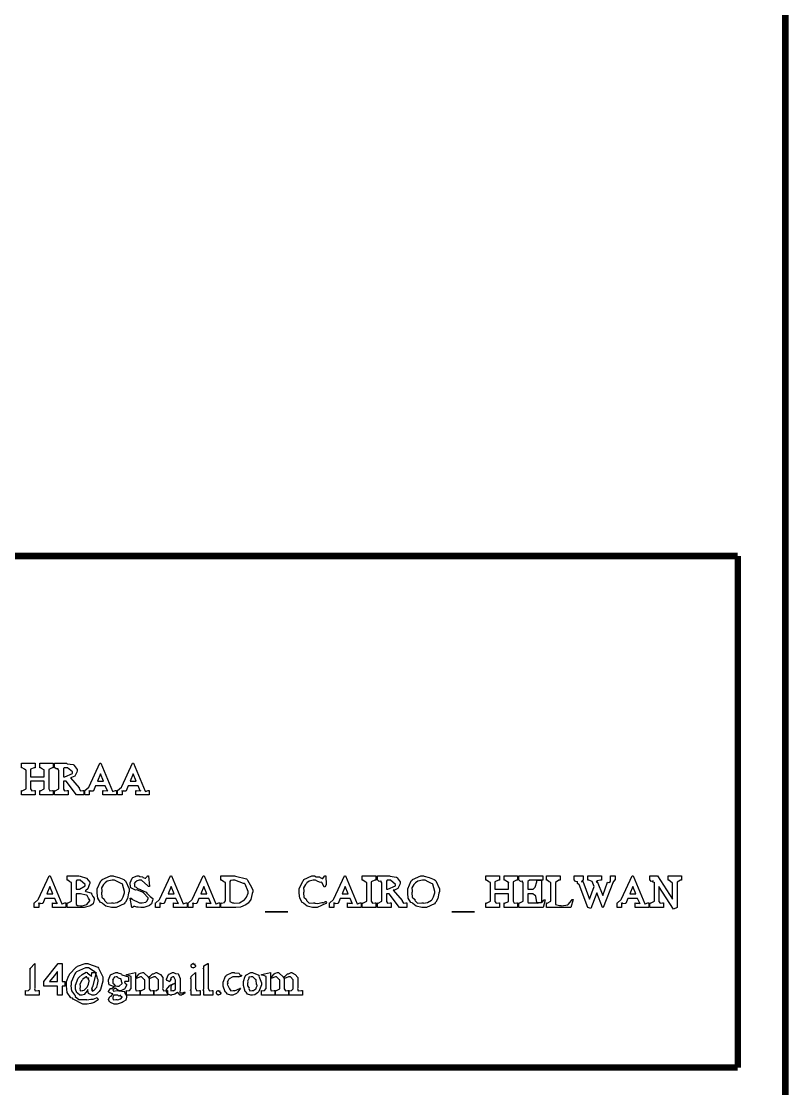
# Model space of a CAD drawing. Extents: x -2.4 to 13.4, y -16 to -5.
# Drawn here: x 12.2 to 13.382, y -14.866 to -13.222 of the extents above; entities that cross this region are included whole.
import ezdxf

# ---------------------------------------------------------------- set-up
doc = ezdxf.new("R2010")
doc.units = 0
doc.header["$MEASUREMENT"] = 0

msp = doc.modelspace()

# ---------------------------------------------------------------- linework, layer by layer
at = {"color": 0, "const_width": 0.01}
for points in [[(13.37703, -4.98382), (-2.42132, -4.98382), (-2.42132, -15.96717), (13.37703, -15.96717), (13.37703, -4.98382)], [(13.30367, -14.04551), (11.18535, -14.04551), (13.30367, -14.04551), (11.18535, -14.04551), (13.30367, -14.04551)]]:
    msp.add_lwpolyline(points, close=True, dxfattribs=at)
for points in [[(13.30367, -14.04551), (13.30367, -14.83387)], [(13.30367, -14.83387), (11.18535, -14.83387)]]:
    msp.add_lwpolyline(points, dxfattribs=at)
at = {"color": 0}
for points in [[(12.24959, -14.41384), (12.22875, -14.41384), (12.22875, -14.4069), (12.22978, -14.40738), (12.2357, -14.40456), (12.2357, -14.40363), (12.2357, -14.39279), (12.21464, -14.39279), (12.21464, -14.40363), (12.21464, -14.40456), (12.21643, -14.40733), (12.22045, -14.4069), (12.22181, -14.4069), (12.22181, -14.41384), (12.20075, -14.41384), (12.20075, -14.4069), (12.20172, -14.40738), (12.2077, -14.40423), (12.2077, -14.4032), (12.2077, -14.37543), (12.20732, -14.37559), (12.20504, -14.37412), (12.20178, -14.37195), (12.20075, -14.37195), (12.20075, -14.36501), (12.22181, -14.36501), (12.22181, -14.37195), (12.22002, -14.37195), (12.21464, -14.37423), (12.21464, -14.375), (12.21464, -14.38584), (12.2357, -14.38584), (12.2357, -14.375), (12.23536, -14.3752), (12.23303, -14.37406), (12.22978, -14.37195), (12.22875, -14.37195), (12.22875, -14.36501), (12.24959, -14.36501), (12.24959, -14.37195), (12.24785, -14.37195), (12.24264, -14.37455), (12.24264, -14.37543), (12.24264, -14.4032), (12.24259, -14.40418), (12.24432, -14.40727), (12.24822, -14.4069), (12.24959, -14.4069), (12.24959, -14.41384)], [(12.2964, -14.41384), (12.28534, -14.41384), (12.26928, -14.39279), (12.26515, -14.39279), (12.26515, -14.40386), (12.26515, -14.40472), (12.26695, -14.40738), (12.27096, -14.4069), (12.27231, -14.4069), (12.27231, -14.41384), (12.25127, -14.41384), (12.25127, -14.4069), (12.25224, -14.40738), (12.25821, -14.40423), (12.25821, -14.4032), (12.25821, -14.37543), (12.25804, -14.37554), (12.25696, -14.3752), (12.25713, -14.37293), (12.25691, -14.37281), (12.25653, -14.37331), (12.25397, -14.3738), (12.25192, -14.37195), (12.25127, -14.37195), (12.25127, -14.36501), (12.27014, -14.36501), (12.27085, -14.36561), (12.28029, -14.36697), (12.28099, -14.3674), (12.2817, -14.36826), (12.2862, -14.37445), (12.2862, -14.37651), (12.28561, -14.37868), (12.28268, -14.38487), (12.27752, -14.38704), (12.27578, -14.38736), (12.28946, -14.40298), (12.28924, -14.40391), (12.29157, -14.40727), (12.29515, -14.4069), (12.2964, -14.4069), (12.2964, -14.41384)], [(12.27925, -14.3789), (12.27921, -14.3783), (12.27156, -14.37195), (12.26906, -14.37195), (12.26846, -14.37195), (12.2671, -14.37195), (12.26667, -14.37195), (12.26629, -14.37201), (12.26515, -14.37326), (12.26515, -14.37369), (12.26515, -14.38584), (12.26749, -14.38584), (12.27925, -14.38063), (12.27925, -14.3789)], [(12.34675, -14.41384), (12.32592, -14.41384), (12.32592, -14.4069), (12.32717, -14.40744), (12.33352, -14.40711), (12.33352, -14.40711), (12.33324, -14.40733), (12.33238, -14.40804), (12.33286, -14.40733), (12.33286, -14.40733), (12.3296, -14.39995), (12.31442, -14.39995), (12.31138, -14.40754), (12.31018, -14.40781), (12.30654, -14.40808), (12.30682, -14.40711), (12.30682, -14.40711), (12.30645, -14.40733), (12.3052, -14.40776), (12.30492, -14.4069), (12.30486, -14.4069), (12.30486, -14.41384), (12.29792, -14.41384), (12.29792, -14.4069), (12.29803, -14.40699), (12.30416, -14.40163), (12.30465, -14.40059), (12.32114, -14.36501), (12.32265, -14.36501), (12.34067, -14.40819), (12.34095, -14.40841), (12.34529, -14.4069), (12.34675, -14.4069), (12.34675, -14.41384)], [(12.39726, -14.41384), (12.37643, -14.41384), (12.37643, -14.4069), (12.37767, -14.40744), (12.38402, -14.40711), (12.38402, -14.40711), (12.38375, -14.40733), (12.38288, -14.40804), (12.38337, -14.40733), (12.38337, -14.40733), (12.38012, -14.39995), (12.36493, -14.39995), (12.36189, -14.40754), (12.36069, -14.40781), (12.35706, -14.40808), (12.35733, -14.40711), (12.35733, -14.40711), (12.35695, -14.40733), (12.3557, -14.40776), (12.35543, -14.4069), (12.35538, -14.4069), (12.35538, -14.41384), (12.34843, -14.41384), (12.34843, -14.4069), (12.34854, -14.40699), (12.35467, -14.40163), (12.35516, -14.40059), (12.37165, -14.36501), (12.37317, -14.36501), (12.39118, -14.40819), (12.39146, -14.40841), (12.3958, -14.4069), (12.39726, -14.4069), (12.39726, -14.41384)], [(12.32678, -14.39279), (12.32202, -14.38149), (12.31745, -14.39279), (12.32678, -14.39279)], [(12.3773, -14.39279), (12.37252, -14.38149), (12.36796, -14.39279), (12.3773, -14.39279)], [(12.269, -14.58718), (12.24817, -14.58718), (12.24817, -14.58023), (12.24942, -14.58077), (12.25577, -14.58045), (12.25577, -14.58045), (12.2555, -14.58066), (12.25463, -14.58137), (12.25511, -14.58066), (12.25511, -14.58066), (12.25186, -14.57329), (12.23667, -14.57329), (12.23363, -14.58088), (12.23243, -14.58115), (12.22881, -14.58143), (12.22907, -14.58045), (12.22907, -14.58045), (12.2287, -14.58066), (12.22745, -14.58109), (12.22717, -14.58023), (12.22713, -14.58023), (12.22713, -14.58718), (12.22018, -14.58718), (12.22018, -14.58023), (12.22028, -14.58034), (12.22642, -14.57497), (12.2269, -14.57394), (12.24339, -14.53834), (12.24492, -14.53834), (12.26293, -14.58154), (12.2632, -14.58174), (12.26754, -14.58023), (12.269, -14.58023), (12.269, -14.58718)], [(12.31257, -14.57351), (12.31252, -14.57556), (12.31095, -14.5818), (12.30731, -14.58398), (12.30628, -14.58456), (12.30481, -14.58522), (12.29695, -14.58718), (12.29434, -14.58718), (12.27068, -14.58718), (12.27068, -14.58023), (12.27167, -14.58072), (12.27763, -14.57758), (12.27763, -14.57654), (12.27763, -14.54876), (12.27725, -14.54893), (12.27497, -14.54747), (12.27172, -14.54529), (12.27068, -14.54529), (12.27068, -14.53834), (12.2887, -14.53834), (12.29114, -14.53894), (12.30085, -14.54226), (12.30563, -14.54844), (12.30563, -14.55049), (12.30503, -14.55256), (12.30297, -14.55869), (12.29982, -14.56113), (12.29868, -14.56156), (12.29954, -14.56265), (12.30753, -14.56472), (12.30822, -14.56526), (12.30813, -14.5664), (12.31024, -14.57004), (12.31257, -14.57263), (12.31257, -14.57351)], [(12.36617, -14.56265), (12.36558, -14.56526), (12.36362, -14.57351), (12.36075, -14.57881), (12.35966, -14.58001), (12.35847, -14.5818), (12.34615, -14.58718), (12.34208, -14.58718), (12.33921, -14.58718), (12.33064, -14.58538), (12.32521, -14.5812), (12.32407, -14.58001), (12.32239, -14.57941), (12.31815, -14.57306), (12.31735, -14.56526), (12.31735, -14.56265), (12.31735, -14.55826), (12.32293, -14.54616), (12.32407, -14.54508), (12.32461, -14.544), (12.33753, -14.53834), (12.34187, -14.53834), (12.34279, -14.53894), (12.35044, -14.5409), (12.35836, -14.54394), (12.35945, -14.54508), (12.36053, -14.54622), (12.36617, -14.55852), (12.36617, -14.56265)], [(12.40279, -14.57459), (12.40225, -14.57633), (12.40057, -14.58159), (12.3984, -14.58359), (12.39759, -14.58413), (12.39666, -14.5849), (12.38885, -14.58718), (12.3863, -14.58718), (12.38456, -14.58718), (12.38001, -14.58663), (12.37936, -14.58652), (12.37805, -14.58647), (12.37512, -14.58587), (12.37415, -14.58587), (12.37355, -14.58593), (12.37203, -14.58695), (12.37198, -14.58718), (12.37024, -14.58718), (12.36785, -14.57306), (12.36959, -14.57306), (12.3703, -14.57426), (12.38229, -14.58023), (12.3863, -14.58023), (12.3863, -14.58029), (12.39211, -14.57877), (12.3926, -14.57849), (12.3926, -14.57849), (12.39363, -14.57725), (12.39585, -14.57411), (12.39585, -14.57306), (12.3958, -14.57215), (12.38826, -14.56438), (12.38674, -14.56373), (12.37827, -14.56026), (12.3761, -14.56048), (12.36916, -14.5569), (12.36785, -14.55126), (12.36785, -14.54941), (12.36785, -14.54941), (12.37089, -14.54187), (12.37154, -14.54138), (12.37182, -14.54122), (12.37892, -14.53834), (12.38131, -14.53834), (12.38131, -14.53834), (12.38277, -14.5397), (12.38706, -14.53998), (12.3876, -14.5403), (12.3876, -14.54084), (12.39102, -14.54226), (12.39216, -14.54226), (12.39216, -14.54226), (12.39227, -14.54166), (12.39444, -14.539), (12.39455, -14.53834), (12.39607, -14.53834), (12.3978, -14.55484), (12.39607, -14.55484), (12.39531, -14.55359), (12.38543, -14.54529), (12.38218, -14.54529), (12.38164, -14.54529), (12.3773, -14.5467), (12.37697, -14.54702), (12.37621, -14.54784), (12.37415, -14.5504), (12.3748, -14.55109), (12.3748, -14.55137), (12.37442, -14.55208), (12.37464, -14.5549), (12.3773, -14.55593), (12.37784, -14.55636), (12.37778, -14.55636), (12.37909, -14.55815), (12.3837, -14.5594), (12.38456, -14.55983), (12.39281, -14.56373), (12.39352, -14.56531), (12.39889, -14.57004), (12.40279, -14.57345), (12.40279, -14.57459)], [(12.45558, -14.58718), (12.43475, -14.58718), (12.43475, -14.58023), (12.436, -14.58077), (12.44235, -14.58045), (12.44235, -14.58045), (12.44207, -14.58066), (12.44121, -14.58137), (12.44169, -14.58066), (12.44169, -14.58066), (12.43844, -14.57329), (12.42325, -14.57329), (12.42021, -14.58088), (12.41902, -14.58115), (12.41538, -14.58143), (12.41565, -14.58045), (12.41565, -14.58045), (12.41527, -14.58066), (12.41402, -14.58109), (12.41375, -14.58023), (12.4137, -14.58023), (12.4137, -14.58718), (12.40676, -14.58718), (12.40676, -14.58023), (12.40686, -14.58034), (12.41299, -14.57497), (12.41348, -14.57394), (12.42998, -14.53834), (12.43149, -14.53834), (12.44951, -14.58154), (12.44978, -14.58174), (12.45412, -14.58023), (12.45558, -14.58023), (12.45558, -14.58718)], [(12.50609, -14.58718), (12.48526, -14.58718), (12.48526, -14.58023), (12.48651, -14.58077), (12.49285, -14.58045), (12.49285, -14.58045), (12.49258, -14.58066), (12.49172, -14.58137), (12.4922, -14.58066), (12.4922, -14.58066), (12.48895, -14.57329), (12.47376, -14.57329), (12.47072, -14.58088), (12.46953, -14.58115), (12.46589, -14.58143), (12.46616, -14.58045), (12.46616, -14.58045), (12.46578, -14.58066), (12.46453, -14.58109), (12.46426, -14.58023), (12.46421, -14.58023), (12.46421, -14.58718), (12.45726, -14.58718), (12.45726, -14.58023), (12.45737, -14.58034), (12.4635, -14.57497), (12.46399, -14.57394), (12.48049, -14.53834), (12.48201, -14.53834), (12.50002, -14.58154), (12.50029, -14.58174), (12.50463, -14.58023), (12.50609, -14.58023), (12.50609, -14.58718)], [(12.5566, -14.56287), (12.55601, -14.5658), (12.55356, -14.57502), (12.54955, -14.58045), (12.54814, -14.58154), (12.54581, -14.58294), (12.53783, -14.58647), (12.53089, -14.58718), (12.52861, -14.58718), (12.50777, -14.58718), (12.50777, -14.58023), (12.50843, -14.58077), (12.51315, -14.57931), (12.51342, -14.57915), (12.51342, -14.57915), (12.51472, -14.57719), (12.51472, -14.57654), (12.51472, -14.54876), (12.51434, -14.54893), (12.51206, -14.54747), (12.5088, -14.54529), (12.50777, -14.54529), (12.50777, -14.53834), (12.52861, -14.53834), (12.53002, -14.53894), (12.54705, -14.54301), (12.54836, -14.544), (12.54863, -14.54519), (12.55291, -14.55213), (12.5566, -14.56016), (12.5566, -14.56287)], [(12.67054, -14.57936), (12.66918, -14.58131), (12.656, -14.58718), (12.65165, -14.58718), (12.64889, -14.58718), (12.6407, -14.58538), (12.63538, -14.5812), (12.63429, -14.58001), (12.63277, -14.57941), (12.62898, -14.57306), (12.62822, -14.56526), (12.62822, -14.56265), (12.62822, -14.55837), (12.63364, -14.54665), (12.63473, -14.54551), (12.63527, -14.54431), (12.64753, -14.53834), (12.65165, -14.53834), (12.6516, -14.53851), (12.65458, -14.53976), (12.65936, -14.54013), (12.66012, -14.54052), (12.6605, -14.54122), (12.66375, -14.54247), (12.66489, -14.54247), (12.66489, -14.54247), (12.66739, -14.539), (12.6675, -14.53834), (12.66902, -14.53834), (12.66967, -14.55223), (12.66793, -14.5557), (12.66668, -14.55522), (12.66299, -14.54855), (12.66229, -14.54811), (12.66115, -14.54855), (12.65686, -14.54741), (12.65328, -14.54529), (12.65209, -14.54529), (12.64992, -14.54529), (12.64346, -14.54654), (12.64005, -14.54941), (12.63929, -14.55029), (12.63787, -14.55163), (12.63478, -14.55706), (12.63516, -14.56141), (12.63516, -14.56287), (12.63462, -14.56477), (12.63538, -14.57112), (12.63896, -14.57459), (12.63972, -14.57545), (12.63956, -14.57654), (12.64368, -14.58051), (12.65014, -14.58023), (12.65231, -14.58023), (12.65252, -14.58077), (12.65719, -14.58088), (12.66316, -14.57947), (12.66402, -14.57936), (12.66402, -14.57936), (12.66527, -14.5798), (12.66869, -14.57818), (12.66923, -14.57806), (12.67054, -14.57936)], [(12.7237, -14.58718), (12.70287, -14.58718), (12.70287, -14.58023), (12.70412, -14.58077), (12.71047, -14.58045), (12.71047, -14.58045), (12.71019, -14.58066), (12.70933, -14.58137), (12.70981, -14.58066), (12.70981, -14.58066), (12.70656, -14.57329), (12.69137, -14.57329), (12.68833, -14.58088), (12.68714, -14.58115), (12.6835, -14.58143), (12.68377, -14.58045), (12.68377, -14.58045), (12.68339, -14.58066), (12.68215, -14.58109), (12.68187, -14.58023), (12.68182, -14.58023), (12.68182, -14.58718), (12.67488, -14.58718), (12.67488, -14.58023), (12.67498, -14.58034), (12.68111, -14.57497), (12.6816, -14.57394), (12.6981, -14.53834), (12.69961, -14.53834), (12.71763, -14.58154), (12.7179, -14.58174), (12.72224, -14.58023), (12.7237, -14.58023), (12.7237, -14.58718)], [(12.74644, -14.58718), (12.72539, -14.58718), (12.72539, -14.58023), (12.72636, -14.58072), (12.73233, -14.57758), (12.73233, -14.57654), (12.73233, -14.54876), (12.73195, -14.54893), (12.72967, -14.54747), (12.72642, -14.54529), (12.72539, -14.54529), (12.72539, -14.53834), (12.74644, -14.53834), (12.74644, -14.54529), (12.74465, -14.54529), (12.73928, -14.5479), (12.73928, -14.54876), (12.73928, -14.57654), (12.73928, -14.57752), (12.74107, -14.58061), (12.74508, -14.58023), (12.74644, -14.58023), (12.74644, -14.58718)], [(12.7938, -14.58718), (12.78273, -14.58718), (12.76667, -14.56612), (12.76255, -14.56612), (12.76255, -14.57719), (12.76255, -14.57806), (12.76434, -14.58072), (12.76836, -14.58023), (12.76971, -14.58023), (12.76971, -14.58718), (12.74866, -14.58718), (12.74866, -14.58023), (12.74964, -14.58072), (12.75561, -14.57758), (12.75561, -14.57654), (12.75561, -14.54876), (12.75544, -14.54887), (12.75436, -14.54855), (12.75452, -14.54627), (12.7543, -14.54616), (12.75392, -14.54665), (12.75137, -14.54713), (12.74931, -14.54529), (12.74866, -14.54529), (12.74866, -14.53834), (12.76754, -14.53834), (12.76825, -14.53894), (12.77769, -14.5403), (12.77839, -14.54073), (12.7791, -14.54161), (12.7836, -14.54779), (12.7836, -14.54984), (12.783, -14.55202), (12.78007, -14.5582), (12.77492, -14.56037), (12.77318, -14.5607), (12.78686, -14.57633), (12.78664, -14.57725), (12.78897, -14.58061), (12.79255, -14.58023), (12.7938, -14.58023), (12.7938, -14.58718)], [(12.84415, -14.56265), (12.84355, -14.56526), (12.8416, -14.57351), (12.83872, -14.57881), (12.83764, -14.58001), (12.83644, -14.5818), (12.82413, -14.58718), (12.82006, -14.58718), (12.81718, -14.58718), (12.80861, -14.58538), (12.80319, -14.5812), (12.80205, -14.58001), (12.80036, -14.57941), (12.79613, -14.57306), (12.79532, -14.56526), (12.79532, -14.56265), (12.79532, -14.55826), (12.80091, -14.54616), (12.80205, -14.54508), (12.80259, -14.544), (12.8155, -14.53834), (12.81984, -14.53834), (12.82076, -14.53894), (12.82841, -14.5409), (12.83634, -14.54394), (12.83742, -14.54508), (12.83851, -14.54622), (12.84415, -14.55852), (12.84415, -14.56265)], [(12.96459, -14.58718), (12.94376, -14.58718), (12.94376, -14.58023), (12.94479, -14.58072), (12.9507, -14.5779), (12.9507, -14.57698), (12.9507, -14.56612), (12.92965, -14.56612), (12.92965, -14.57698), (12.92965, -14.5779), (12.93144, -14.58066), (12.93546, -14.58023), (12.93681, -14.58023), (12.93681, -14.58718), (12.91576, -14.58718), (12.91576, -14.58023), (12.91674, -14.58072), (12.92271, -14.57758), (12.92271, -14.57654), (12.92271, -14.54876), (12.92233, -14.54893), (12.92005, -14.54747), (12.91679, -14.54529), (12.91576, -14.54529), (12.91576, -14.53834), (12.93681, -14.53834), (12.93681, -14.54529), (12.93502, -14.54529), (12.92965, -14.54756), (12.92965, -14.54833), (12.92965, -14.55918), (12.9507, -14.55918), (12.9507, -14.54833), (12.95038, -14.54855), (12.94804, -14.54741), (12.94479, -14.54529), (12.94376, -14.54529), (12.94376, -14.53834), (12.96459, -14.53834), (12.96459, -14.54529), (12.96285, -14.54529), (12.95765, -14.5479), (12.95765, -14.54876), (12.95765, -14.57654), (12.95759, -14.57752), (12.95933, -14.58061), (12.96323, -14.58023), (12.96459, -14.58023), (12.96459, -14.58718)], [(13.00729, -14.57545), (13.00403, -14.58718), (12.96627, -14.58718), (12.96627, -14.58023), (12.96725, -14.58072), (12.97322, -14.57758), (12.97322, -14.57654), (12.97322, -14.54876), (12.97305, -14.54887), (12.97197, -14.54855), (12.97213, -14.54627), (12.97191, -14.54616), (12.97153, -14.54665), (12.96899, -14.54713), (12.96692, -14.54529), (12.96627, -14.54529), (12.96627, -14.53834), (13.00338, -14.53834), (13.00338, -14.54529), (13.00208, -14.54529), (13.00132, -14.54529), (12.99958, -14.54529), (12.99904, -14.54529), (12.99834, -14.54529), (12.99508, -14.54529), (12.99405, -14.54529), (12.98385, -14.54529), (12.98293, -14.54529), (12.98016, -14.54693), (12.98016, -14.54747), (12.98016, -14.55918), (12.98841, -14.55918), (12.98868, -14.55918), (12.99172, -14.5557), (12.99427, -14.5479), (12.99427, -14.54529), (13.00121, -14.54529), (13.00121, -14.58023), (12.99427, -14.58023), (12.99421, -14.57958), (12.99264, -14.56959), (12.99231, -14.56894), (12.99145, -14.56884), (12.98901, -14.56737), (12.98852, -14.56612), (12.98841, -14.56612), (12.98016, -14.56612), (12.98016, -14.57827), (12.98016, -14.57872), (12.98103, -14.57991), (12.98125, -14.58001), (12.98125, -14.58001), (12.98304, -14.58023), (12.98363, -14.58023), (12.99405, -14.58023), (12.9947, -14.58077), (13.00089, -14.57893), (13.00143, -14.57872), (13.00143, -14.57872), (13.00284, -14.57827), (13.00512, -14.57579), (13.00533, -14.57545), (13.00729, -14.57545)], [(13.05004, -14.57502), (13.04678, -14.58718), (13.00902, -14.58718), (13.00902, -14.58023), (13.01, -14.58072), (13.01597, -14.57758), (13.01597, -14.57654), (13.01597, -14.54876), (13.01559, -14.54893), (13.01331, -14.54747), (13.01006, -14.54529), (13.00902, -14.54529), (13.00902, -14.53834), (13.03007, -14.53834), (13.03007, -14.54529), (13.02828, -14.54529), (13.02291, -14.54855), (13.02291, -14.54963), (13.02291, -14.58174), (13.02291, -14.5824), (13.02926, -14.58436), (13.03138, -14.58436), (13.03197, -14.58456), (13.0419, -14.58288), (13.04244, -14.58262), (13.04255, -14.58268), (13.04787, -14.57594), (13.0483, -14.57502), (13.05004, -14.57502)], [(13.11471, -14.54529), (13.11373, -14.54529), (13.11118, -14.5487), (13.11102, -14.54941), (13.09648, -14.58718), (13.0954, -14.5874), (13.0865, -14.56438), (13.07738, -14.58869), (13.07261, -14.58718), (13.05959, -14.55202), (13.05894, -14.55202), (13.05693, -14.55001), (13.05677, -14.54747), (13.05655, -14.54724), (13.05617, -14.54756), (13.05373, -14.5473), (13.05226, -14.54529), (13.05178, -14.54529), (13.05178, -14.53834), (13.06566, -14.53834), (13.06566, -14.54529), (13.06539, -14.54529), (13.06431, -14.54588), (13.06436, -14.54594), (13.06393, -14.54637), (13.0629, -14.5479), (13.06491, -14.54648), (13.06501, -14.54659), (13.07521, -14.57415), (13.08259, -14.55462), (13.07955, -14.54702), (13.07945, -14.54719), (13.07445, -14.54529), (13.07283, -14.54529), (13.07283, -14.53834), (13.09366, -14.53834), (13.09366, -14.54529), (13.09247, -14.54529), (13.08671, -14.54594), (13.08671, -14.54616), (13.08644, -14.54659), (13.08579, -14.54811), (13.0871, -14.54697), (13.08715, -14.54702), (13.09561, -14.56873), (13.10299, -14.54833), (13.10299, -14.54838), (13.10516, -14.54881), (13.10755, -14.54713), (13.10755, -14.54659), (13.10755, -14.54659), (13.10771, -14.54529), (13.10776, -14.54529), (13.10776, -14.53834), (13.11471, -14.53834), (13.11471, -14.54529)], [(13.16663, -14.58718), (13.1458, -14.58718), (13.1458, -14.58023), (13.14705, -14.58077), (13.15339, -14.58045), (13.15339, -14.58045), (13.15312, -14.58066), (13.15225, -14.58137), (13.15274, -14.58066), (13.15274, -14.58066), (13.14949, -14.57329), (13.1343, -14.57329), (13.13126, -14.58088), (13.13006, -14.58115), (13.12643, -14.58143), (13.1267, -14.58045), (13.1267, -14.58045), (13.12632, -14.58066), (13.12507, -14.58109), (13.1248, -14.58023), (13.12475, -14.58023), (13.12475, -14.58718), (13.1178, -14.58718), (13.1178, -14.58023), (13.11791, -14.58034), (13.12404, -14.57497), (13.12453, -14.57394), (13.14102, -14.53834), (13.14254, -14.53834), (13.16055, -14.58154), (13.16083, -14.58174), (13.16517, -14.58023), (13.16663, -14.58023), (13.16663, -14.58718)], [(13.21714, -14.54529), (13.21535, -14.54529), (13.2102, -14.54838), (13.2102, -14.54941), (13.2102, -14.58718), (13.20477, -14.59), (13.1822, -14.55462), (13.1822, -14.57719), (13.1822, -14.57806), (13.18399, -14.58072), (13.18801, -14.58023), (13.18936, -14.58023), (13.18936, -14.58718), (13.16831, -14.58718), (13.16831, -14.58023), (13.16929, -14.58072), (13.17526, -14.57741), (13.17526, -14.57633), (13.17526, -14.54833), (13.17488, -14.54861), (13.17292, -14.54833), (13.17314, -14.54637), (13.17309, -14.54637), (13.17271, -14.54681), (13.17037, -14.54719), (13.1688, -14.54529), (13.16831, -14.54529), (13.16831, -14.53834), (13.18025, -14.53834), (13.20325, -14.57459), (13.20325, -14.5492), (13.20276, -14.5493), (13.20059, -14.54752), (13.19734, -14.54529), (13.19631, -14.54529), (13.19631, -14.53834), (13.21714, -14.53834), (13.21714, -14.54529)], [(12.24904, -14.56612), (12.24427, -14.55484), (12.23971, -14.56612), (12.24904, -14.56612)], [(12.29868, -14.55223), (12.29863, -14.55163), (12.29082, -14.54529), (12.28827, -14.54529), (12.28767, -14.54529), (12.28631, -14.54529), (12.28588, -14.54529), (12.28556, -14.54534), (12.28457, -14.54659), (12.28457, -14.54702), (12.28457, -14.55918), (12.2887, -14.55918), (12.29, -14.55918), (12.29868, -14.55397), (12.29868, -14.55223)], [(12.35923, -14.56287), (12.35917, -14.5625), (12.35614, -14.55148), (12.35554, -14.55072), (12.35391, -14.55049), (12.3487, -14.54773), (12.34404, -14.54529), (12.34252, -14.54529), (12.34007, -14.54529), (12.33275, -14.54654), (12.32917, -14.54941), (12.32842, -14.55029), (12.327, -14.55163), (12.3239, -14.55695), (12.32429, -14.56136), (12.32429, -14.56287), (12.32375, -14.56472), (12.32445, -14.57106), (12.32786, -14.57443), (12.32863, -14.57525), (12.32846, -14.57638), (12.33259, -14.58045), (12.33904, -14.58023), (12.34122, -14.58023), (12.34187, -14.58077), (12.34784, -14.57974), (12.35424, -14.57568), (12.3551, -14.5748), (12.3551, -14.5748), (12.3569, -14.57084), (12.35923, -14.56483), (12.35923, -14.56287)], [(12.43562, -14.56612), (12.43084, -14.55484), (12.42629, -14.56612), (12.43562, -14.56612)], [(12.48613, -14.56612), (12.48135, -14.55484), (12.4768, -14.56612), (12.48613, -14.56612)], [(12.54966, -14.56287), (12.5496, -14.56244), (12.5451, -14.55126), (12.54423, -14.55049), (12.5425, -14.55034), (12.53571, -14.54768), (12.52904, -14.54529), (12.52687, -14.54529), (12.5259, -14.54529), (12.52307, -14.54545), (12.52297, -14.54551), (12.52264, -14.54556), (12.52166, -14.54713), (12.52166, -14.54768), (12.52166, -14.57741), (12.52166, -14.57812), (12.52557, -14.58023), (12.52687, -14.58023), (12.52828, -14.58077), (12.53615, -14.57986), (12.5432, -14.57605), (12.54423, -14.57525), (12.54423, -14.57525), (12.54716, -14.57133), (12.54966, -14.56498), (12.54966, -14.56287)], [(12.70374, -14.56612), (12.69896, -14.55484), (12.69441, -14.56612), (12.70374, -14.56612)], [(12.77666, -14.55223), (12.7766, -14.55163), (12.76895, -14.54529), (12.76646, -14.54529), (12.76586, -14.54529), (12.7645, -14.54529), (12.76407, -14.54529), (12.76369, -14.54534), (12.76255, -14.54659), (12.76255, -14.54702), (12.76255, -14.55918), (12.76488, -14.55918), (12.77666, -14.55397), (12.77666, -14.55223)], [(12.8372, -14.56287), (12.83715, -14.5625), (12.83411, -14.55148), (12.83351, -14.55072), (12.83189, -14.55049), (12.82668, -14.54773), (12.82201, -14.54529), (12.82049, -14.54529), (12.81805, -14.54529), (12.81073, -14.54654), (12.80715, -14.54941), (12.80639, -14.55029), (12.80498, -14.55163), (12.80188, -14.55695), (12.80226, -14.56136), (12.80226, -14.56287), (12.80172, -14.56472), (12.80243, -14.57106), (12.80585, -14.57443), (12.8066, -14.57525), (12.80644, -14.57638), (12.81056, -14.58045), (12.81702, -14.58023), (12.81919, -14.58023), (12.81984, -14.58077), (12.82581, -14.57974), (12.83221, -14.57568), (12.83308, -14.5748), (12.83308, -14.5748), (12.83487, -14.57084), (12.8372, -14.56483), (12.8372, -14.56287)], [(13.14666, -14.56612), (13.14189, -14.55484), (13.13733, -14.56612), (13.14666, -14.56612)], [(12.30563, -14.57525), (12.30535, -14.5753), (12.30352, -14.57274), (12.30161, -14.56868), (12.30085, -14.5683), (12.29993, -14.56836), (12.29131, -14.56612), (12.28849, -14.56612), (12.28457, -14.56612), (12.28457, -14.58197), (12.28457, -14.58256), (12.28707, -14.58425), (12.28761, -14.58436), (12.28761, -14.58436), (12.29136, -14.58456), (12.2926, -14.58456), (12.29407, -14.58479), (12.30134, -14.58256), (12.30563, -14.57704), (12.30563, -14.57525)], [(12.61091, -14.59412), (12.57576, -14.59412), (12.61091, -14.59412)], [(12.89846, -14.59412), (12.8633, -14.59412), (12.89846, -14.59412)], [(12.22799, -14.72216), (12.20693, -14.72216), (12.20693, -14.71522), (12.20743, -14.71576), (12.21122, -14.71527), (12.21388, -14.71277), (12.21388, -14.71195), (12.21388, -14.68352), (12.21388, -14.68352), (12.21388, -14.68179), (12.21388, -14.68179), (12.21388, -14.68179), (12.21388, -14.68093), (12.21388, -14.68093), (12.21388, -14.6813), (12.21388, -14.68212), (12.21388, -14.68244), (12.21388, -14.68136), (12.22104, -14.67333), (12.22104, -14.71175), (12.22072, -14.7125), (12.22186, -14.71565), (12.22642, -14.71522), (12.22799, -14.71522), (12.22799, -14.72216)], [(12.2671, -14.70827), (12.26299, -14.70827), (12.26299, -14.72216), (12.25604, -14.72216), (12.25604, -14.70827), (12.23499, -14.70827), (12.23499, -14.70111), (12.25691, -14.67333), (12.26299, -14.67333), (12.26299, -14.70111), (12.2671, -14.70111), (12.2671, -14.70827)], [(12.25604, -14.70111), (12.25604, -14.6857), (12.25511, -14.68679), (12.25121, -14.69183), (12.24563, -14.69894), (12.24389, -14.70111), (12.25604, -14.70111)], [(12.32597, -14.69829), (12.32592, -14.70068), (12.32217, -14.7138), (12.32142, -14.715), (12.32, -14.71662), (12.31545, -14.72123), (12.31224, -14.72216), (12.31121, -14.72216), (12.30932, -14.72216), (12.30378, -14.71998), (12.30297, -14.71488), (12.30275, -14.71348), (12.30156, -14.71548), (12.29706, -14.72108), (12.29331, -14.72216), (12.29211, -14.72216), (12.29066, -14.72216), (12.2867, -14.71944), (12.28625, -14.7189), (12.28566, -14.71863), (12.28388, -14.71294), (12.28388, -14.71109), (12.28388, -14.70708), (12.28799, -14.69623), (12.28886, -14.69504), (12.28935, -14.69476), (12.29407, -14.69058), (12.30025, -14.68711), (12.30145, -14.68722), (12.30172, -14.68781), (12.30785, -14.69248), (12.30839, -14.69351), (12.30904, -14.68722), (12.31556, -14.68722), (12.31013, -14.70956), (12.30953, -14.71016), (12.30822, -14.7124), (12.3097, -14.7124), (12.3097, -14.7124), (12.30921, -14.71288), (12.30818, -14.71477), (12.31002, -14.7144), (12.31013, -14.71456), (12.30986, -14.71477), (12.30947, -14.71597), (12.31143, -14.71522), (12.31209, -14.71522), (12.31209, -14.71522), (12.31627, -14.71066), (12.31664, -14.70979), (12.31664, -14.70979), (12.31761, -14.70588), (12.31881, -14.70051), (12.31881, -14.69872), (12.31821, -14.69829), (12.31653, -14.69313), (12.31425, -14.68684), (12.31339, -14.68591), (12.31235, -14.68565), (12.30384, -14.68027), (12.30102, -14.68027), (12.29906, -14.68027), (12.28506, -14.68656), (12.28388, -14.68787), (12.28268, -14.68961), (12.27693, -14.70213), (12.27693, -14.70631), (12.27634, -14.70816), (12.27752, -14.71576), (12.28197, -14.72172), (12.283, -14.72281), (12.283, -14.72438), (12.28903, -14.72916), (12.29766, -14.72911), (12.30059, -14.72911), (12.30107, -14.72965), (12.30742, -14.72872), (12.30796, -14.72866), (12.30796, -14.72866), (12.31084, -14.72851), (12.31631, -14.72618), (12.31729, -14.72584), (12.3186, -14.72931), (12.31713, -14.73045), (12.3124, -14.73344), (12.30947, -14.73447), (12.30882, -14.73474), (12.30725, -14.73506), (12.30188, -14.73605), (12.30014, -14.73605), (12.29484, -14.73605), (12.28035, -14.72845), (12.27888, -14.72693), (12.27665, -14.72618), (12.27107, -14.71798), (12.26999, -14.70805), (12.26999, -14.7048), (12.26999, -14.70133), (12.27356, -14.69211), (12.27432, -14.69091), (12.27464, -14.68993), (12.28463, -14.6793), (12.28582, -14.67854), (12.28696, -14.67783), (12.29879, -14.67333), (12.30275, -14.67333), (12.30395, -14.67393), (12.3181, -14.6793), (12.31924, -14.6805), (12.31974, -14.68169), (12.32597, -14.69411), (12.32597, -14.69829)], [(12.46877, -14.6768), (12.46877, -14.67745), (12.46784, -14.67919), (12.46768, -14.67941), (12.46698, -14.67951), (12.46502, -14.68016), (12.46529, -14.68027), (12.46529, -14.68027), (12.46464, -14.68027), (12.46285, -14.67951), (12.46269, -14.67941), (12.46242, -14.67936), (12.46182, -14.6774), (12.46182, -14.6768), (12.46182, -14.6768), (12.46253, -14.67452), (12.46269, -14.67441), (12.46269, -14.67441), (12.46464, -14.67333), (12.46529, -14.67333), (12.46513, -14.67344), (12.46529, -14.67447), (12.46752, -14.6742), (12.46768, -14.67441), (12.4673, -14.67463), (12.46687, -14.6762), (12.46877, -14.67663), (12.46877, -14.6768)], [(12.49535, -14.72216), (12.48125, -14.72216), (12.48125, -14.71522), (12.48114, -14.71527), (12.48032, -14.71511), (12.48125, -14.71223), (12.48125, -14.7113), (12.48125, -14.68136), (12.48114, -14.68147), (12.48032, -14.68158), (12.48125, -14.67979), (12.48125, -14.67919), (12.48125, -14.67919), (12.48125, -14.67854), (12.48125, -14.67854), (12.48125, -14.67723), (12.48125, -14.67723), (12.48738, -14.67376), (12.48819, -14.67333), (12.48819, -14.71109), (12.48819, -14.71218), (12.48998, -14.71554), (12.49399, -14.71522), (12.49535, -14.71522), (12.49535, -14.72216)], [(12.30492, -14.69937), (12.30481, -14.69943), (12.30372, -14.69845), (12.304, -14.6959), (12.30384, -14.69568), (12.30356, -14.69595), (12.30193, -14.69612), (12.30139, -14.69416), (12.30124, -14.69416), (12.30036, -14.69416), (12.29527, -14.69774), (12.29472, -14.69851), (12.29342, -14.69991), (12.2906, -14.70518), (12.29103, -14.70908), (12.29103, -14.71044), (12.29066, -14.71152), (12.29109, -14.71548), (12.29396, -14.71522), (12.29493, -14.71522), (12.29493, -14.71522), (12.29727, -14.71456), (12.30156, -14.71012), (12.3021, -14.70913), (12.3021, -14.70913), (12.30367, -14.70561), (12.30492, -14.70088), (12.30492, -14.69937)], [(12.36547, -14.70111), (12.35961, -14.70111), (12.35934, -14.70165), (12.36026, -14.7042), (12.36243, -14.70561), (12.36243, -14.70609), (12.36238, -14.70697), (12.3595, -14.7124), (12.35896, -14.71283), (12.35776, -14.71374), (12.35353, -14.71576), (12.3506, -14.71522), (12.34963, -14.71522), (12.34963, -14.71522), (12.34583, -14.71195), (12.3455, -14.7113), (12.34442, -14.71201), (12.341, -14.71397), (12.34138, -14.71391), (12.34138, -14.71391), (12.34122, -14.71413), (12.34246, -14.71593), (12.34767, -14.71522), (12.34941, -14.71522), (12.35055, -14.71576), (12.35934, -14.71662), (12.35983, -14.71695), (12.35945, -14.71744), (12.36031, -14.72031), (12.36243, -14.72297), (12.36243, -14.7239), (12.36238, -14.72541), (12.36102, -14.73002), (12.35787, -14.73193), (12.35701, -14.73258), (12.35538, -14.73344), (12.34794, -14.73605), (12.3455, -14.73605), (12.34339, -14.73605), (12.33759, -14.73366), (12.33704, -14.73323), (12.33639, -14.73306), (12.33443, -14.72959), (12.33443, -14.72845), (12.33443, -14.72845), (12.3366, -14.72465), (12.33704, -14.72433), (12.33704, -14.72433), (12.33884, -14.72379), (12.341, -14.72054), (12.34138, -14.7202), (12.34035, -14.72026), (12.33693, -14.71884), (12.3366, -14.71869), (12.33617, -14.71874), (12.33443, -14.71706), (12.33443, -14.71651), (12.33443, -14.71651), (12.33714, -14.7125), (12.3377, -14.71218), (12.3377, -14.71218), (12.3397, -14.7119), (12.34322, -14.70902), (12.34398, -14.7087), (12.34219, -14.70919), (12.33563, -14.70648), (12.33443, -14.70062), (12.33443, -14.69872), (12.33443, -14.69872), (12.33747, -14.69123), (12.33813, -14.69069), (12.33845, -14.69043), (12.34583, -14.68722), (12.34832, -14.68722), (12.34876, -14.68781), (12.35418, -14.68955), (12.35483, -14.69004), (12.35494, -14.69086), (12.36021, -14.69265), (12.36048, -14.69265), (12.36547, -14.69416), (12.36547, -14.70111)], [(12.35549, -14.70284), (12.35489, -14.70273), (12.35386, -14.69741), (12.35353, -14.69698), (12.35294, -14.69726), (12.35011, -14.69627), (12.34811, -14.69416), (12.34746, -14.69416), (12.34637, -14.69416), (12.34312, -14.69459), (12.34306, -14.69552), (12.3429, -14.69568), (12.3423, -14.69644), (12.34067, -14.699), (12.34138, -14.69943), (12.34138, -14.69959), (12.341, -14.70051), (12.34105, -14.70387), (12.34301, -14.70501), (12.34333, -14.70545), (12.34317, -14.70572), (12.3448, -14.70788), (12.34821, -14.70827), (12.34941, -14.70827), (12.35093, -14.70827), (12.35549, -14.7042), (12.35549, -14.70284)], [(12.42542, -14.72216), (12.40437, -14.72216), (12.40437, -14.71522), (12.40486, -14.7157), (12.40865, -14.71522), (12.41131, -14.71261), (12.41131, -14.71175), (12.41131, -14.69872), (12.41131, -14.69872), (12.40708, -14.69416), (12.40567, -14.69416), (12.40415, -14.69416), (12.39797, -14.69687), (12.39742, -14.69741), (12.39737, -14.69829), (12.39742, -14.70838), (12.39742, -14.71175), (12.39737, -14.71266), (12.3991, -14.71565), (12.40301, -14.71522), (12.40437, -14.71522), (12.40437, -14.72216), (12.38332, -14.72216), (12.38332, -14.71522), (12.3844, -14.7157), (12.39048, -14.71272), (12.39048, -14.71175), (12.39048, -14.69851), (12.38994, -14.69856), (12.38809, -14.69644), (12.38549, -14.69416), (12.38462, -14.69416), (12.38375, -14.69416), (12.37702, -14.69666), (12.37637, -14.6972), (12.37637, -14.71175), (12.37605, -14.7125), (12.37719, -14.71565), (12.38174, -14.71522), (12.38332, -14.71522), (12.38332, -14.72216), (12.36248, -14.72216), (12.36248, -14.71522), (12.36297, -14.7157), (12.36682, -14.71505), (12.36943, -14.71206), (12.36943, -14.71109), (12.36943, -14.69438), (12.36943, -14.69368), (12.36422, -14.69156), (12.36248, -14.69156), (12.36248, -14.69047), (12.37637, -14.68722), (12.37637, -14.6959), (12.37637, -14.6959), (12.37805, -14.6939), (12.38147, -14.68998), (12.38201, -14.68961), (12.38201, -14.68961), (12.38364, -14.68841), (12.38728, -14.68722), (12.38853, -14.68722), (12.38912, -14.68781), (12.39607, -14.69459), (12.39634, -14.69612), (12.39634, -14.69612), (12.39813, -14.69362), (12.40203, -14.68988), (12.40241, -14.68961), (12.4041, -14.68961), (12.40784, -14.68722), (12.40914, -14.68722), (12.40963, -14.68781), (12.41446, -14.69047), (12.41826, -14.69519), (12.41826, -14.69677), (12.41826, -14.71109), (12.41793, -14.71195), (12.41912, -14.71554), (12.42385, -14.71522), (12.42542, -14.71522), (12.42542, -14.72216)], [(12.45227, -14.7189), (12.452, -14.71934), (12.44967, -14.72086), (12.44945, -14.72108), (12.44858, -14.72123), (12.44679, -14.72216), (12.4462, -14.72216), (12.445, -14.72216), (12.44153, -14.71836), (12.44142, -14.71761), (12.44072, -14.71824), (12.43649, -14.72058), (12.436, -14.72086), (12.43497, -14.72108), (12.43187, -14.72199), (12.43155, -14.72216), (12.43144, -14.72216), (12.43008, -14.72216), (12.42639, -14.72069), (12.42601, -14.72043), (12.42547, -14.7202), (12.42385, -14.71695), (12.42385, -14.71587), (12.42385, -14.71369), (12.42851, -14.70773), (12.42949, -14.70719), (12.4296, -14.70691), (12.43697, -14.70361), (12.43773, -14.70327), (12.43773, -14.70111), (12.43773, -14.69937), (12.43529, -14.69416), (12.43448, -14.69416), (12.43356, -14.69416), (12.43079, -14.69579), (12.43079, -14.69633), (12.43052, -14.69677), (12.42987, -14.69823), (12.43079, -14.6972), (12.43079, -14.6972), (12.43052, -14.69763), (12.42987, -14.69905), (12.43079, -14.69829), (12.43079, -14.69829), (12.43046, -14.69883), (12.4296, -14.70051), (12.4297, -14.70002), (12.4297, -14.70002), (12.42932, -14.70045), (12.42791, -14.70154), (12.42743, -14.70068), (12.42732, -14.70068), (12.42715, -14.70084), (12.42488, -14.69991), (12.42471, -14.6998), (12.42471, -14.6998), (12.42385, -14.69801), (12.42385, -14.69741), (12.42385, -14.69741), (12.42688, -14.69026), (12.42753, -14.68983), (12.42775, -14.68977), (12.43296, -14.68722), (12.4347, -14.68722), (12.43464, -14.68755), (12.43779, -14.68873), (12.44186, -14.68938), (12.44229, -14.68983), (12.44235, -14.69063), (12.4449, -14.69683), (12.4449, -14.69894), (12.4449, -14.71587), (12.44451, -14.71647), (12.44457, -14.7189), (12.44658, -14.7189), (12.44728, -14.7189), (12.44728, -14.7189), (12.44804, -14.7189), (12.45135, -14.71761), (12.45184, -14.71738), (12.45227, -14.7189)], [(12.47593, -14.72216), (12.46182, -14.72216), (12.46182, -14.71522), (12.46171, -14.71533), (12.4609, -14.71522), (12.46182, -14.71261), (12.46182, -14.71175), (12.46182, -14.6972), (12.46177, -14.6972), (12.4609, -14.69644), (12.46182, -14.69438), (12.46182, -14.69438), (12.46182, -14.69438), (12.46182, -14.6947), (12.46182, -14.69481), (12.46182, -14.6933), (12.46877, -14.68722), (12.46877, -14.71109), (12.46877, -14.71218), (12.47056, -14.71554), (12.47457, -14.71522), (12.47593, -14.71522), (12.47593, -14.72216)], [(12.5381, -14.71175), (12.53691, -14.71304), (12.53387, -14.71733), (12.53322, -14.71863), (12.53289, -14.7189), (12.53165, -14.71972), (12.52622, -14.72216), (12.52443, -14.72216), (12.52275, -14.72216), (12.51776, -14.72102), (12.51591, -14.71836), (12.51532, -14.71761), (12.51429, -14.71716), (12.51119, -14.70822), (12.51119, -14.70523), (12.51119, -14.70204), (12.51499, -14.69325), (12.51575, -14.69243), (12.51613, -14.69172), (12.52508, -14.68722), (12.52812, -14.68722), (12.52861, -14.68781), (12.53539, -14.68847), (12.53593, -14.68873), (12.53571, -14.68906), (12.53696, -14.69102), (12.53919, -14.69172), (12.53919, -14.69199), (12.53913, -14.69231), (12.53826, -14.6934), (12.5381, -14.69351), (12.5374, -14.69356), (12.53539, -14.69411), (12.53571, -14.69416), (12.53571, -14.69416), (12.53506, -14.69416), (12.5336, -14.69416), (12.53311, -14.69416), (12.53289, -14.69416), (12.53224, -14.69416), (12.53224, -14.69416), (12.53186, -14.69416), (12.531, -14.69416), (12.53072, -14.69416), (12.53002, -14.69416), (12.5279, -14.69416), (12.52725, -14.69416), (12.52628, -14.69416), (12.52031, -14.6972), (12.51987, -14.69786), (12.51911, -14.69877), (12.51743, -14.70213), (12.51814, -14.70361), (12.51814, -14.70415), (12.51754, -14.70523), (12.52047, -14.71141), (12.52096, -14.71195), (12.52074, -14.71266), (12.52286, -14.71565), (12.5266, -14.71522), (12.5279, -14.71522), (12.52855, -14.71576), (12.53658, -14.71195), (12.53723, -14.7113), (12.5381, -14.71175)], [(12.57022, -14.70458), (12.57011, -14.70615), (12.56631, -14.71651), (12.56566, -14.71738), (12.56425, -14.71852), (12.5598, -14.72162), (12.55644, -14.72216), (12.55546, -14.72216), (12.55373, -14.72211), (12.54857, -14.72074), (12.54657, -14.71776), (12.54591, -14.71695), (12.54499, -14.71651), (12.54223, -14.70756), (12.54223, -14.70458), (12.54223, -14.70148), (12.54526, -14.69297), (12.54591, -14.6922), (12.54619, -14.69156), (12.55362, -14.68722), (12.55611, -14.68722), (12.5572, -14.68781), (12.56588, -14.69134), (12.56653, -14.6922), (12.56631, -14.69319), (12.57022, -14.70327), (12.57022, -14.70458)], [(12.56328, -14.70675), (12.56268, -14.70599), (12.56181, -14.69883), (12.56154, -14.69829), (12.56073, -14.6984), (12.5566, -14.69416), (12.55525, -14.69416), (12.55416, -14.69416), (12.55091, -14.69481), (12.55091, -14.69633), (12.55069, -14.69677), (12.55004, -14.69763), (12.54846, -14.70073), (12.54917, -14.70213), (12.54917, -14.70262), (12.54863, -14.70377), (12.54874, -14.70794), (12.5508, -14.71049), (12.55112, -14.71109), (12.55085, -14.71201), (12.55237, -14.71554), (12.55563, -14.71522), (12.55677, -14.71522), (12.55693, -14.71543), (12.56165, -14.71266), (12.56197, -14.71218), (12.56197, -14.71218), (12.56219, -14.71098), (12.56328, -14.70779), (12.56328, -14.70675)], [(12.63321, -14.72216), (12.61216, -14.72216), (12.61216, -14.71522), (12.61265, -14.7157), (12.61644, -14.71522), (12.6191, -14.71261), (12.6191, -14.71175), (12.6191, -14.69872), (12.6191, -14.69872), (12.61487, -14.69416), (12.61346, -14.69416), (12.61194, -14.69416), (12.60576, -14.69687), (12.60521, -14.69741), (12.60516, -14.69829), (12.60521, -14.70838), (12.60521, -14.71175), (12.60516, -14.71266), (12.6069, -14.71565), (12.6108, -14.71522), (12.61216, -14.71522), (12.61216, -14.72216), (12.59111, -14.72216), (12.59111, -14.71522), (12.59219, -14.7157), (12.59827, -14.71272), (12.59827, -14.71175), (12.59827, -14.69851), (12.59773, -14.69856), (12.59588, -14.69644), (12.59328, -14.69416), (12.59241, -14.69416), (12.59154, -14.69416), (12.58481, -14.69666), (12.58416, -14.6972), (12.58416, -14.71175), (12.58384, -14.7125), (12.58498, -14.71565), (12.58953, -14.71522), (12.59111, -14.71522), (12.59111, -14.72216), (12.57027, -14.72216), (12.57027, -14.71522), (12.57076, -14.7157), (12.57461, -14.71505), (12.57722, -14.71206), (12.57722, -14.71109), (12.57722, -14.69438), (12.57722, -14.69368), (12.57201, -14.69156), (12.57027, -14.69156), (12.57027, -14.69047), (12.58416, -14.68722), (12.58416, -14.6959), (12.58416, -14.6959), (12.58585, -14.6939), (12.58926, -14.68998), (12.58981, -14.68961), (12.58981, -14.68961), (12.59143, -14.68841), (12.59507, -14.68722), (12.59632, -14.68722), (12.59691, -14.68781), (12.60386, -14.69459), (12.60413, -14.69612), (12.60413, -14.69612), (12.60592, -14.69362), (12.60983, -14.68988), (12.61021, -14.68961), (12.61189, -14.68961), (12.61563, -14.68722), (12.61693, -14.68722), (12.61742, -14.68781), (12.62225, -14.69047), (12.62605, -14.69519), (12.62605, -14.69677), (12.62605, -14.71109), (12.62572, -14.71195), (12.62691, -14.71554), (12.63164, -14.71522), (12.63321, -14.71522), (12.63321, -14.72216)], [(12.43773, -14.71304), (12.43773, -14.70372), (12.43714, -14.70431), (12.43334, -14.70594), (12.43318, -14.70609), (12.43225, -14.70648), (12.43079, -14.70956), (12.43079, -14.71066), (12.43041, -14.71175), (12.43068, -14.71548), (12.43318, -14.71522), (12.43404, -14.71522), (12.43404, -14.71522), (12.43453, -14.71554), (12.43741, -14.71337), (12.43773, -14.71304)], [(12.50761, -14.71847), (12.50761, -14.71912), (12.50669, -14.72086), (12.50653, -14.72108), (12.50582, -14.72118), (12.50387, -14.72199), (12.50414, -14.72216), (12.50414, -14.72216), (12.50354, -14.72216), (12.50191, -14.72123), (12.50175, -14.72108), (12.50143, -14.72102), (12.50067, -14.71906), (12.50067, -14.71847), (12.50067, -14.71847), (12.50137, -14.71641), (12.50154, -14.7163), (12.50154, -14.7163), (12.50349, -14.71522), (12.50414, -14.71522), (12.50398, -14.71533), (12.50414, -14.7163), (12.50636, -14.71593), (12.50653, -14.71608), (12.50615, -14.7163), (12.50571, -14.71787), (12.50761, -14.7183), (12.50761, -14.71847)], [(12.35549, -14.72476), (12.35532, -14.72493), (12.35397, -14.7247), (12.35337, -14.72259), (12.3531, -14.72259), (12.35277, -14.72308), (12.35055, -14.7239), (12.3487, -14.72216), (12.34811, -14.72216), (12.34702, -14.72216), (12.34393, -14.72216), (12.3436, -14.72216), (12.34355, -14.72216), (12.34274, -14.72243), (12.34138, -14.72515), (12.34138, -14.72606), (12.34105, -14.72672), (12.34198, -14.72954), (12.34605, -14.72911), (12.34746, -14.72911), (12.34746, -14.72911), (12.34914, -14.72959), (12.3531, -14.72802), (12.35353, -14.7278), (12.35353, -14.7278), (12.35549, -14.72552), (12.35549, -14.72476)]]:
    msp.add_lwpolyline(points, close=True, dxfattribs=at)

doc.saveas('drawing.dxf')
